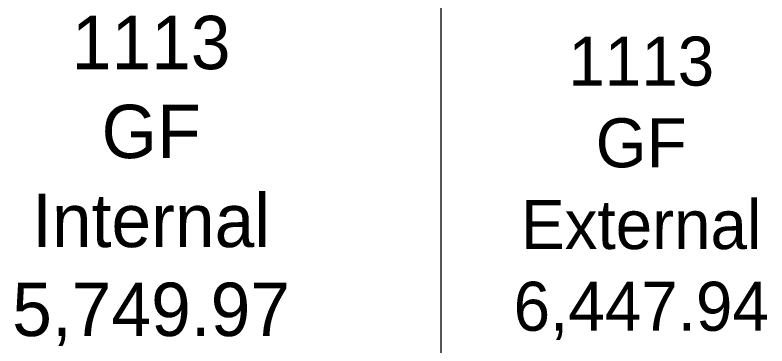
# Model space of a CAD drawing. Header units: millimetres. Extents: x -48619 to 110430, y -11025 to 74938.
# Drawn here: x 55650 to 61016, y -10711 to -8348 of the extents above; entities that cross this region are included whole.
import ezdxf

# ---------------------------------------------------------------- set-up
doc = ezdxf.new("R2010")
doc.units = ezdxf.units.MM
doc.layers.add('Boundaries_and_building_grids', color=140, linetype='Continuous')
doc.layers.add('GROS$TXT', color=1, linetype='Continuous')

msp = doc.modelspace()

# ---------------------------------------------------------------- linework, layer by layer
at = {"layer": 'Boundaries_and_building_grids', "color": 3, "linetype": 'Continuous', "lineweight": 0}
for p, direction in [((58691, 16348.6), (0, 1)), ((64691, -3551.4), (0, 1)), ((67691, -3551.4), (0, 1)), ((70691, 16348.6), (0, 1)), ((72191, 14016.7), (0, 1)), ((66111.3, 16148.5), (1, 0.00000938)), ((71991, 14648.6), (1, 0.00000938)), ((71991, 11648.6), (1, 0)), ((71991, 1153.6), (1, 0)), ((0, 0), (1, 0)), ((24391, -1851.4), (1, 0)), ((41382.5, -3351.4), (1, 0))]:
    msp.add_xline(p, direction, dxfattribs=at)

# ---------------------------------------------------------------- texts
at = {"layer": 'GROS$TXT', "attachment_point": 8}
for s, insert, char_height in [('1113^M^JGF^M^JInternal^M^J5,749.97^M^J', (56621.2, -10711.3), 381), ('1113^M^JGF^M^JExternal^M^J6,447.94^M^J', (60119, -10667.9), 350)]:
    msp.add_mtext(s, dxfattribs=dict(at, insert=insert, char_height=char_height))

doc.saveas('drawing.dxf')
